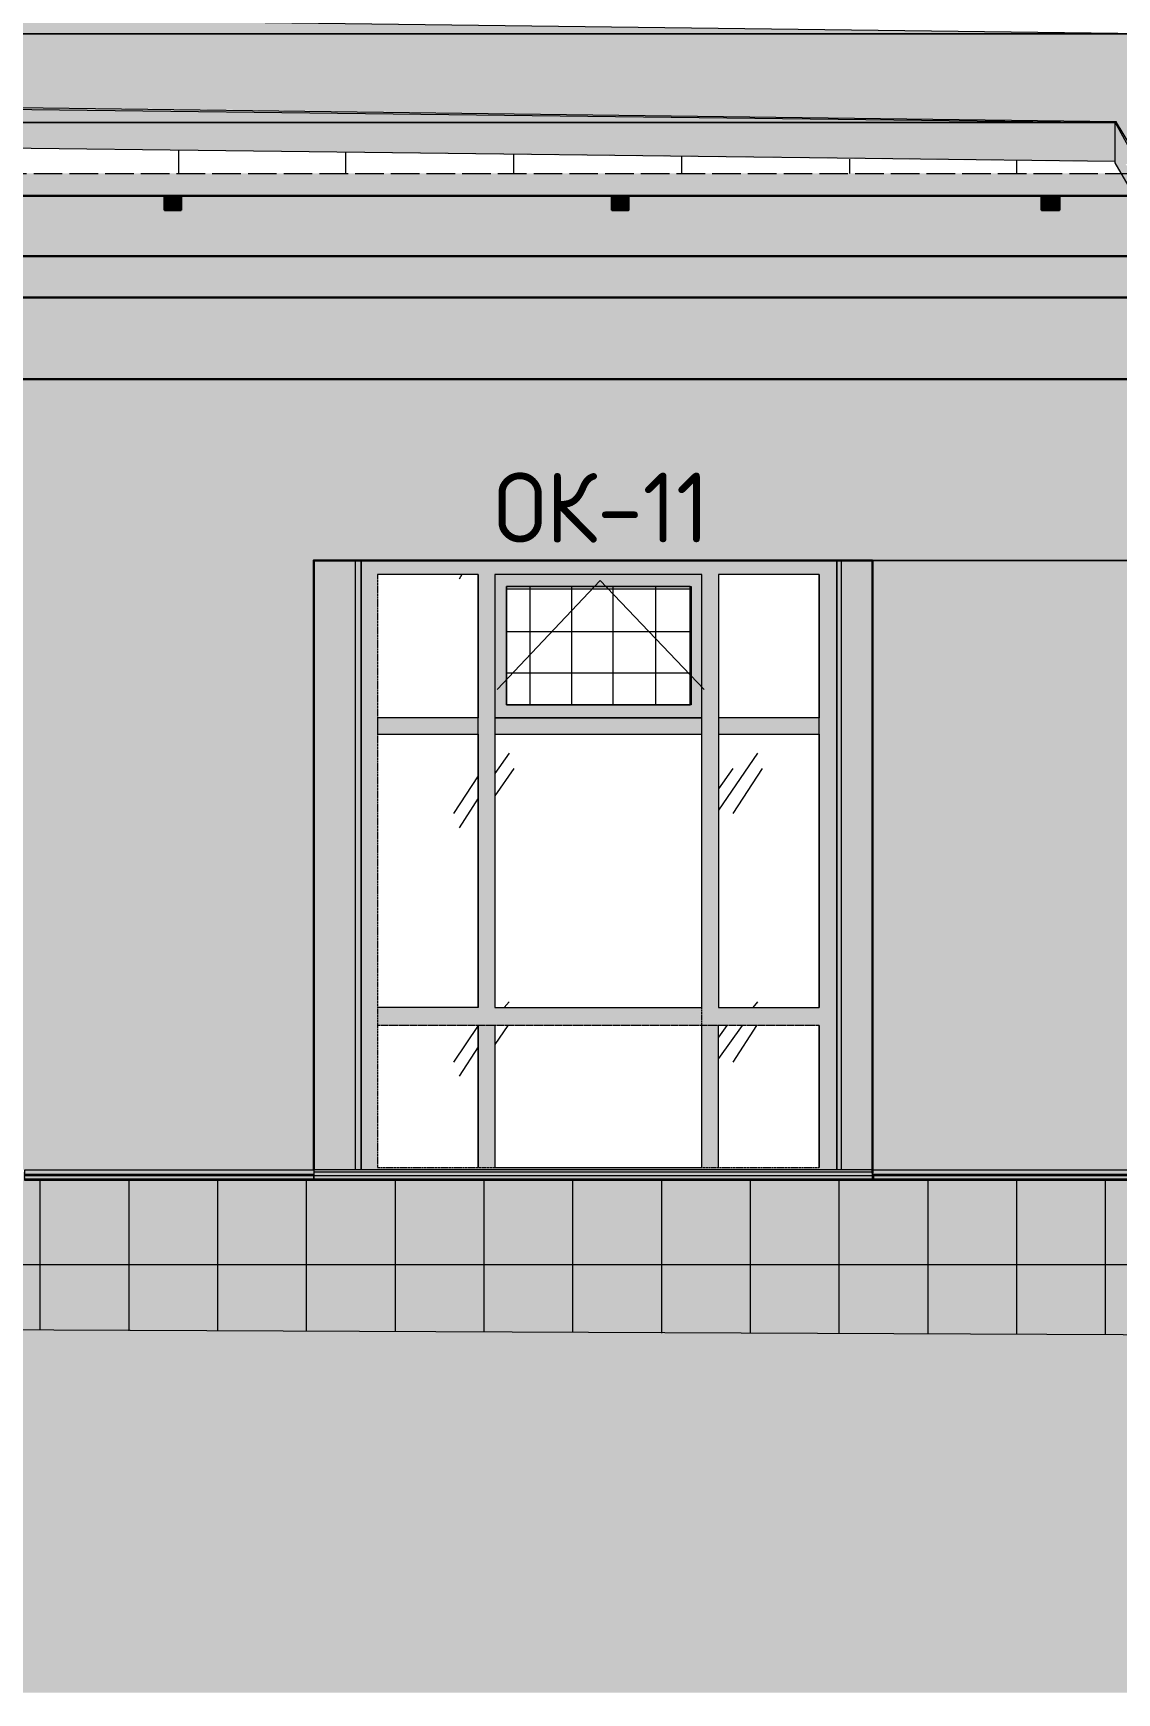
# Model space of a CAD drawing. Header units: millimetres. Extents: x -11345 to 411485, y -9810 to 73012.
# Drawn here: x 317178 to 321053, y -2693 to 3243 of the extents above; entities that cross this region are included whole.
import ezdxf

# ---------------------------------------------------------------- set-up
doc = ezdxf.new("R2010")
doc.units = ezdxf.units.MM
doc.linetypes.add('PDF_IMPORT', pattern=[1, 0.8, -0.2])
for name, color, linetype, true_color in [('PDF _Антураж', 7, 'Continuous', 0xb7c0ca), ('PDF _Крыша', 9, 'Continuous', 0x808080), ('PDF _Ограждение', 7, 'Continuous', 0x7f7f7f), ('PDF _Окна', 7, 'Continuous', 0x383e42), ('PDF _Стены штриховка поверхности', 7, 'Continuous', 0xcacbcc)]:
    doc.layers.add(name, color=color, linetype=linetype, true_color=true_color)
for name, color, linetype in [('PDF _Каркас', 7, 'Continuous'), ('PDF _Крыша штриховка', 7, 'Continuous'), ('PDF _Линии', 7, 'Continuous'), ('PDF _Стены внутренние', 7, 'Continuous'), ('PDF _Стены наружные', 7, 'Continuous'), ('PDF _Текст', 7, 'Continuous'), ('PDF _Узлы', 7, 'Continuous')]:
    doc.layers.add(name, color=color, linetype=linetype)
doc.styles.add('PDF GOST Common', font='GOST_Common.ttf')

msp = doc.modelspace()

# ---------------------------------------------------------------- hatches: boundary and pattern name
at = {"layer": 'PDF _Антураж', "transparency": 33554687}
msp.add_hatch(color=256, dxfattribs=at).paths.add_polyline_path([(298603.49472, 3063.50144), (298734.71891, 3046.56929), (298738.95195, 3063.50144), (298738.95195, 3076.20056), (298726.25284, 3076.20056), (298730.48587, 3093.13271), (298946.37083, 3063.50144), (298942.13779, 3042.33625), (298950.60387, 3042.33625), (298954.83691, 3063.50144), (299132.62452, 3038.10321), (301592.0198, 3008.47194), (301668.21449, 3008.47194), (307865.38263, 2932.27725), (308034.70416, 2928.04422), (308034.70416, 2919.57814), (308085.50062, 2839.15041), (308098.19974, 2830.68433), (308102.43278, 2826.4513), (308115.13189, 2822.21826), (308119.36493, 2822.21826), (308144.76316, 2817.98522), (308174.39443, 2813.75218), (308178.62747, 2813.75218), (308204.0257, 2817.98522), (308208.25874, 2817.98522), (308233.65697, 2822.21826), (308237.89, 2822.21826), (308250.58912, 2826.4513), (308259.0552, 2830.68433), (308267.52127, 2839.15041), (308271.75431, 2839.15041), (308318.31773, 2919.57814), (308318.31773, 2923.81118), (308322.55077, 2923.81118), (308322.55077, 2932.27725), (314604.37968, 3008.47194), (314684.80741, 3008.47194), (317804.55667, 2970.3746), (321047.06405, 2928.04422), (321051.29708, 2928.04422), (321051.29708, 2919.57814), (321055.53012, 2915.3451), (321102.09354, 2839.15041), (321114.79266, 2830.68433), (321114.79266, 2826.4513), (321131.72481, 2822.21826), (321135.95785, 2822.21826), (321161.35608, 2817.98522), (321199.45343, 2813.75218), (321220.61862, 2817.98522), (321224.85166, 2817.98522), (321250.24989, 2822.21826), (321254.48292, 2822.21826), (321267.18204, 2826.4513), (321275.64812, 2830.68433), (321284.11419, 2839.15041), (321330.67761, 2915.3451), (321330.67761, 2928.04422), (321753.98145, 2970.3746), (321758.21449, 2961.90852), (321758.21449, 3300.55159), (321152.89, 3241.28905), (316454.21744, 3300.55159), (314629.77791, 3321.71678), (312830.73661, 3300.55159), (308195.55962, 3241.28905), (308136.29708, 3241.28905), (301697.84576, 3321.71678), (297401.31183, 3372.51324), (297418.24399, 3321.71678), (297447.87525, 3241.28905), (297452.10829, 3224.3569), (297443.64222, 3245.52209), (297447.87525, 3224.3569), (297452.10829, 3220.12386), (297718.78971, 3152.39525), (297752.65402, 3148.16221), (297735.72186, 3152.39525), (297602.38115, 3186.25955), (297752.65402, 3148.16221), (297960.07289, 3118.53094), (298163.25874, 3093.13271), (298167.49177, 3093.13271), (298180.19089, 3118.53094), (298383.37673, 3093.13271), (298493.43573, 3076.20056), (298506.13484, 3076.20056)])
at = {"layer": 'PDF _Антураж', "true_color": 0x7f7f7f, "transparency": 33554687}
h = msp.add_hatch(color=8, dxfattribs=at)
h.paths.add_polyline_path([(321690.48587, 2961.90852), (321330.67761, 2928.04422), (321330.67761, 2923.81118), (321333.32326, 2921.16553), (321284.11419, 2839.15041), (321271.41508, 2830.68433), (321271.41508, 2826.4513), (321250.24989, 2822.21826), (321241.78381, 2817.98522), (321254.48292, 2817.98522), (321258.71596, 2822.21826), (321275.64812, 2826.4513), (321275.64812, 2830.68433), (321288.34723, 2839.15041), (321292.58027, 2839.15041), (321334.48735, 2915.3451), (321334.91065, 2915.3451), (321334.91065, 2916.11474), (321339.14369, 2923.81118), (321339.14369, 2919.57814), (321292.58027, 2839.15041), (321292.58027, 2775.65484), (321296.81331, 2775.65484), (321292.58027, 2762.95572), (321292.58027, 2707.92622), (321288.34723, 2720.62534), (321288.34723, 2746.02357), (321284.11419, 2733.32445), (321284.11419, 2720.62534), (321288.34723, 2707.92622), (321288.34723, 2703.69318), (321279.88115, 2695.22711), (321275.64812, 2695.22711), (321267.18204, 2686.76103), (321275.64812, 2690.99407), (321279.88115, 2690.99407), (321288.34723, 2695.22711), (321292.58027, 2699.46014), (321326.44458, 2758.72268), (321330.67761, 2762.95572), (321334.91065, 2775.65484), (321339.14369, 2784.12091), (321428.0375, 2792.58699), (321758.21449, 2822.21826), (321758.21449, 2961.90852), (321753.98145, 2970.3746)])
h.paths.add_polyline_path([(321093.62747, 2839.15041), (321047.06405, 2919.57814), (321047.06405, 2923.81118)])
h.paths.add_polyline_path([(308271.75431, 2707.92622), (308263.28823, 2707.92622), (308259.0552, 2712.15926), (308254.82216, 2707.92622), (308250.58912, 2707.92622), (308246.35608, 2712.15926), (308246.35608, 2716.3923), (308259.0552, 2754.48964), (308267.52127, 2779.88787), (308284.45343, 2779.88787), (308275.98735, 2767.18876), (308275.98735, 2707.92622), (308271.75431, 2724.85838)], flags=0)
h.paths.add_polyline_path([(308242.12304, 2822.21826), (308259.0552, 2826.4513), (308263.28823, 2830.68433), (308275.98735, 2839.15041), (308259.0552, 2826.4513), (308240.00652, 2820.10174)], flags=0)
h.paths.add_polyline_path([(299263.84871, 3021.17106), (299251.14959, 2923.81118), (299249.03307, 2923.81118), (299251.14959, 2928.04422)], flags=0)
h.paths.add_polyline_path([(299191.88705, 3033.87017), (304900.4536, 2961.57323), (299953.83396, 3021.17106), (299907.27054, 3021.17106)], flags=0)
h.paths.add_polyline_path([(308048.49568, 2891.03927), (308030.47113, 2919.57814), (308030.47113, 2923.81118)], flags=0)
h.paths.add_polyline_path([(308081.26759, 2712.15926), (308085.50062, 2729.09141), (308085.50062, 2741.79053), (308081.26759, 2758.72268), (308081.26759, 2762.95572), (308077.03455, 2767.18876), (308072.80151, 2779.88787), (308089.73366, 2779.88787), (308093.9667, 2754.48964), (308106.66582, 2716.3923), (308098.19974, 2716.3923), (308093.9667, 2720.62534), (308093.9667, 2716.3923), (308089.73366, 2716.3923), (308085.50062, 2712.15926)], flags=0)
h.paths.add_polyline_path([(321110.55962, 2830.68433), (321102.09354, 2839.15041), (321051.29708, 2923.81118), (321051.29708, 2928.04422), (315171.60682, 3000.00587), (314684.80741, 3008.47194), (314206.47407, 3004.23891), (308322.55077, 2932.27725), (308322.55077, 2923.81118), (308809.35018, 2932.27725), (314684.80741, 3004.23891), (308322.55077, 2923.81118), (308318.31773, 2923.81118), (308267.52127, 2839.15041), (308254.82216, 2830.68433), (308254.82216, 2826.4513), (308233.65697, 2822.21826), (308225.19089, 2817.98522), (308233.65697, 2817.98522), (308211.08076, 2815.16319), (308216.72481, 2817.98522), (308199.79266, 2817.98522), (308174.39443, 2813.75218), (308157.46228, 2817.98522), (308140.53012, 2817.98522), (308144.76316, 2813.75218), (308115.13189, 2817.98522), (308093.9667, 2826.4513), (308110.89885, 2822.21826), (308119.36493, 2817.98522), (308132.06405, 2817.98522), (308115.13189, 2822.21826), (308102.43278, 2826.4513), (308093.9667, 2830.68433), (308085.50062, 2839.15041), (308034.70416, 2923.81118), (308034.70416, 2928.04422), (299640.58912, 3033.87017), (299174.9549, 3038.10321), (299158.02275, 3038.10321), (298954.83691, 3063.50144), (298950.60387, 3033.87017), (298950.60387, 3042.33625), (298944.01914, 3042.33625), (298946.37083, 3063.50144), (298747.41803, 3088.89967), (298730.48587, 3093.13271), (298730.48587, 3080.4336), (298726.25284, 3076.20056), (298738.95195, 3076.20056), (298738.95195, 3080.4336), (298743.18499, 3084.66663), (298730.48587, 2987.30675), (298734.71891, 2987.30675), (298912.50652, 2966.14156), (298933.67172, 2961.90852), (298933.67172, 2966.14156), (298937.90475, 2987.30675), (298939.49214, 3001.59326), (298942.13779, 3004.23891), (298946.06847, 3008.16958), (298937.90475, 2961.90852), (299149.55667, 2932.27725), (299179.18794, 2928.04422), (299179.18794, 2932.27725), (299180.2462, 2939.68507), (299179.18794, 2928.04422), (299246.91655, 2919.57814), (299399.30593, 2898.41295), (299399.30593, 2889.94687), (307992.37378, 2784.12091), (308030.47113, 2784.12091), (308030.47113, 2779.88787), (308038.9372, 2767.18876), (308038.9372, 2762.95572), (308060.10239, 2729.09141), (308081.26759, 2699.46014), (308093.9667, 2686.76103), (308098.19974, 2686.76103), (308115.13189, 2682.52799), (308119.36493, 2678.29495), (308136.29708, 2674.06191), (308216.72481, 2674.06191), (308242.12304, 2682.52799), (308254.82216, 2686.76103), (308259.0552, 2686.76103), (308271.75431, 2699.46014), (308275.98735, 2699.46014), (308301.38558, 2741.79053), (308305.61862, 2754.48964), (308314.08469, 2767.18876), (308322.55077, 2779.88787), (308322.55077, 2784.12091), (308424.14369, 2784.12091), (314684.80741, 2864.54864), (314684.80741, 2860.3156), (320920.07289, 2784.12091), (321047.06405, 2784.12091), (321047.06405, 2775.65484), (321055.53012, 2762.95572), (321063.9962, 2750.25661), (321089.39443, 2707.92622), (321093.62747, 2699.46014), (321093.62747, 2707.92622), (321097.86051, 2707.92622), (321097.86051, 2746.02357), (321093.62747, 2750.25661), (321093.62747, 2762.95572), (321085.16139, 2775.65484), (321110.55962, 2775.65484), (321131.72481, 2716.3923), (321135.95785, 2712.15926), (321161.35608, 2674.06191), (321224.85166, 2674.06191), (321250.24989, 2712.15926), (321254.48292, 2716.3923), (321275.64812, 2775.65484), (321292.58027, 2775.65484), (321288.34723, 2813.75218), (321288.34723, 2839.15041), (321275.64812, 2826.4513), (321254.48292, 2817.98522), (321224.85166, 2813.75218), (321233.31773, 2817.98522), (321224.85166, 2817.98522), (321190.98735, 2813.75218), (321165.58912, 2817.98522), (321152.89, 2817.98522), (321161.35608, 2813.75218), (321131.72481, 2817.98522), (321110.55962, 2826.4513), (321123.25874, 2822.21826), (321135.95785, 2817.98522), (321148.65697, 2817.98522), (321131.72481, 2822.21826), (321119.0257, 2826.4513)], flags=0)
h.paths.add_polyline_path([(298692.38853, 3046.56929), (298692.38853, 3021.17106), (298726.25284, 3016.93802), (298730.48587, 3016.93802), (298734.71891, 3021.17106), (298734.71891, 3042.33625)])
at = {"layer": 'PDF _Каркас', "true_color": 0x7f7f7f, "transparency": 33554559}
for points in [[(317707.19679, 2661.3628), (317647.93425, 2661.3628), (317647.93425, 2610.56634), (317707.19679, 2610.56634)], [(319307.28528, 2661.3628), (319248.02275, 2661.3628), (319248.02275, 2610.56634), (319307.28528, 2610.56634)], [(320848.11124, 2661.3628), (320784.61567, 2661.3628), (320784.61567, 2610.56634), (320848.11124, 2610.56634)]]:
    msp.add_hatch(color=8, dxfattribs=at).paths.add_polyline_path(points)
at = {"layer": 'PDF _Крыша', "transparency": 33554559}
msp.add_hatch(color=256, dxfattribs=at).paths.add_polyline_path([(321072.46228, 2741.79053), (308301.38558, 2741.79053), (308275.98735, 2703.69318), (308271.75431, 2699.46014), (308271.75431, 2695.22711), (308259.0552, 2661.3628), (321110.55962, 2661.3628), (321097.86051, 2695.22711), (321093.62747, 2699.46014), (321093.62747, 2703.69318)])
at = {"layer": 'PDF _Ограждение', "true_color": 0x373f43, "transparency": 33554559}
h = msp.add_hatch(color=149, dxfattribs=at)
h.paths.add_polyline_path([(308225.19089, -860.52511), (321144.42393, -860.52511), (321144.42393, -843.59295), (320183.52422, -843.59295), (321140.19089, -839.35991), (321140.19089, -822.42776), (320179.29118, -822.42776), (320179.29118, -830.89384), (318181.29708, -830.89384), (318181.29708, -822.42776), (317148.43573, -822.42776), (317148.43573, -830.89384), (315150.44163, -830.89384), (315150.44163, -822.42776), (314130.27938, -822.42776), (314130.27938, -843.59295), (314126.04635, -835.12688), (314126.04635, -830.89384), (312132.28528, -830.89384), (312132.28528, -835.12688), (312128.05225, -835.12688), (312128.05225, -822.42776), (311069.79266, -822.42776), (311069.79266, -835.12688), (311065.55962, -830.89384), (309067.56552, -830.89384), (309067.56552, -822.42776), (308225.19089, -822.42776), (308225.19089, -843.59295), (308220.95785, -843.59295), (308225.19089, -856.29207), (308220.95785, -856.29207)])
h.paths.add_polyline_path([(315150.44163, -852.05903), (315150.44163, -856.29207), (314164.14369, -856.29207)], flags=0)
h.paths.add_polyline_path([(317152.66877, -843.59295), (317152.66877, -856.29207), (317148.43573, -843.59295)], flags=0)
at = {"layer": 'PDF _Ограждение', "transparency": 33554559}
msp.add_hatch(color=256, dxfattribs=at).paths.add_polyline_path([(320179.29118, -822.42776), (318181.29708, -822.42776), (318181.29708, -830.89384), (320179.29118, -830.89384)])
at = {"layer": 'PDF _Окна', "transparency": 33554687}
h = msp.add_hatch(color=256, dxfattribs=at)
h.paths.add_polyline_path([(318769.68941, -813.96168), (318409.88115, -813.96168), (318409.88115, -305.99708), (318769.68941, -305.99708)])
h.paths.add_polyline_path([(318828.95195, -813.96168), (318828.95195, -305.99708), (319569.73366, -305.99708), (319569.73366, -813.96168)], flags=0)
h.paths.add_polyline_path([(318329.45343, -822.42776), (320069.23219, -822.42776), (320069.23219, 1357.58699), (318329.45343, 1357.58699)], flags=0)
h.paths.add_polyline_path([(319988.80446, 735.33035), (319988.80446, -242.50151), (319628.9962, -242.50151), (319628.9962, 735.33035)], flags=0)
h.paths.add_polyline_path([(319569.73366, -242.50151), (318828.95195, -242.50151), (318828.95195, 735.33035), (319569.73366, 735.33035)], flags=0)
h.paths.add_polyline_path([(319988.80446, 794.59289), (319628.9962, 794.59289), (319628.9962, 1306.79053), (319988.80446, 1306.79053)], flags=0)
h.paths.add_polyline_path([(319569.73366, 1306.79053), (319569.73366, 794.59289), (318828.95195, 794.59289), (318828.95195, 1306.79053)], flags=0)
h.paths.add_polyline_path([(319628.9962, -813.96168), (319628.9962, -305.99708), (319988.80446, -305.99708), (319988.80446, -813.96168)], flags=0)
h.paths.add_polyline_path([(318409.88115, 1306.79053), (318769.68941, 1306.79053), (318769.68941, 794.59289), (318409.88115, 794.59289)], flags=0)
h.paths.add_polyline_path([(318409.88115, -242.50151), (318409.88115, 735.33035), (318769.68941, 735.33035), (318769.68941, -242.50151)], flags=0)
at = {"layer": 'PDF _Стены штриховка поверхности', "transparency": 33554687}
msp.add_hatch(color=256, dxfattribs=at).paths.add_polyline_path([(309067.56552, 1357.58699), (309071.79856, -822.42776), (309198.78971, -822.42776), (309198.78971, 1357.58699), (310951.26759, 1357.58699), (310938.56847, 1353.35395), (310938.56847, -822.42776), (311065.55962, -822.42776), (311065.55962, -830.89384), (311069.79266, -835.12688), (311069.79266, -822.42776), (312128.05225, -822.42776), (312128.05225, 1357.58699), (312132.28528, 1357.58699), (312132.28528, -822.42776), (312280.44163, -822.42776), (312280.44163, 1357.58699), (314130.27938, 1357.58699), (314020.22039, 1353.35395), (314020.22039, -822.42776), (314126.04635, -822.42776), (314126.04635, -830.89384), (314130.27938, -839.35991), (314130.27938, -822.42776), (315319.76316, -822.42776), (315319.76316, 1357.58699), (317148.43573, 1357.58699), (317059.54192, 1353.35395), (317059.54192, -822.42776), (318329.45343, -822.42776), (318329.45343, 1357.58699), (320179.29118, 1357.58699), (320069.23219, 1353.35395), (320069.23219, -822.42776), (321140.19089, -822.42776), (321140.19089, 2542.83773), (321144.42393, 2542.83773), (321144.42393, 2589.40115), (321140.19089, 2593.63419), (321135.95785, 2610.56634), (321110.55962, 2661.3628), (320848.11124, 2661.3628), (320848.11124, 2610.56634), (320784.61567, 2610.56634), (320784.61567, 2661.3628), (319307.28528, 2661.3628), (319307.28528, 2610.56634), (319248.02275, 2610.56634), (319248.02275, 2661.3628), (317707.19679, 2661.3628), (317707.19679, 2610.56634), (317647.93425, 2610.56634), (317647.93425, 2661.3628), (316166.37083, 2661.3628), (316166.37083, 2610.56634), (316107.10829, 2610.56634), (316107.10829, 2661.3628), (314629.77791, 2661.3628), (314629.77791, 2610.56634), (314570.51537, 2610.56634), (314570.51537, 2661.3628), (313067.78676, 2661.3628), (313067.78676, 2610.56634), (313004.29118, 2610.56634), (313004.29118, 2661.3628), (311514.26169, 2661.3628), (311514.26169, 2610.56634), (311454.99915, 2610.56634), (311454.99915, 2661.3628), (309977.66877, 2661.3628), (309977.66877, 2610.56634), (309914.17319, 2610.56634), (309914.17319, 2661.3628), (308483.40623, 2661.3628), (308483.40623, 2610.56634), (308424.14369, 2610.56634), (308424.14369, 2661.3628), (308259.0552, 2661.3628), (308233.65697, 2610.56634), (308225.19089, 2593.63419), (308225.19089, 2542.83773), (308229.42393, 2542.83773), (308229.42393, 2297.3215), (308225.19089, 2297.3215), (308225.19089, -822.42776), (309067.56552, -822.42776)])
at = {"layer": 'PDF _Стены штриховка поверхности', "true_color": 0x3a3a3a, "transparency": 33554687}
msp.add_hatch(color=250, dxfattribs=at).paths.add_polyline_path([(321656.62157, -860.52511), (321237.55077, -860.52511), (321237.55077, -957.88499), (321241.78381, -957.88499), (321237.55077, -983.28322), (321241.78381, -1169.53691), (321233.31773, -1194.93514), (321224.85166, -1203.40121), (321216.38558, -1211.86729), (321199.45343, -1216.10033), (321190.98735, -1220.33337), (321182.52127, -1216.10033), (321178.28823, -1216.10033), (321165.58912, -1211.86729), (321157.12304, -1203.40121), (321148.65697, -1194.93514), (321140.19089, -1182.23602), (321140.19089, -860.52511), (308225.19089, -860.52511), (308225.19089, -1063.71095), (308220.95785, -1072.17702), (308212.49177, -1080.6431), (308199.79266, -1089.10918), (308191.32658, -1093.34221), (308178.62747, -1097.57525), (308161.69531, -1093.34221), (308153.22924, -1089.10918), (308140.53012, -1080.6431), (308132.06405, -1072.17702), (308127.83101, -1059.47791), (308127.83101, -919.78764), (308123.59797, -860.52511), (300203.58322, -860.52511), (300203.58322, -995.98233), (300317.87525, -995.98233), (300317.87525, -1321.92629), (321622.75726, -1415.05313), (321643.92245, -1415.05313), (321643.92245, -1144.13868), (321656.62157, -1144.13868)])
at = {"layer": 'PDF _Узлы', "true_color": 0x414345, "transparency": 33554687}
h = msp.add_hatch(color=250, dxfattribs=at)
h.paths.add_polyline_path([(319569.73366, 794.59289), (319569.73366, 1306.79053), (318828.95195, 1306.79053), (318828.95195, 794.59289)])
h.paths.add_polyline_path([(319531.63632, 841.15631), (318871.28233, 841.15631), (318871.28233, 1264.46014), (319531.63632, 1264.46014)], flags=0)
at = {"layer": 'PDF _Узлы', "true_color": 0xffffff, "transparency": 33554687}
msp.add_hatch(color=7, dxfattribs=at).paths.add_polyline_path([(321622.75726, -1415.05313), (300317.87525, -1321.92629), (300317.87525, -1707.13278), (298916.73956, -1707.13278), (298916.73956, -1774.86139), (289929.99915, -1889.15342), (289929.99915, -1939.94988), (289477.06405, -1939.94988), (289477.06405, -2693.43071), (325254.70416, -2693.43071), (325254.70416, -1558.97643), (323205.9136, -1453.15047), (321622.75726, -1453.15047)])

# ---------------------------------------------------------------- linework, layer by layer
at = {"layer": 'PDF _Антураж', "color": 7, "lineweight": 18}
for points in [[(321334.91065, 2919.57814), (321334.91065, 2923.81118), (321758.21449, 2961.90852), (321758.21449, 3300.55159), (321152.89, 3241.28905), (314672.10829, 3321.71678), (308165.92835, 3241.28905), (297401.31183, 3372.51324), (297452.10829, 3224.3569), (297752.65402, 3148.16221)], [(308275.98735, 2779.88787), (308275.98735, 2839.15041), (308322.55077, 2923.81118), (314684.80741, 3004.23891), (314684.80741, 3008.47194), (321051.29708, 2928.04422)], [(321047.06405, 2784.12091), (314684.80741, 2860.3156), (314684.80741, 3000.00587), (321051.29708, 2923.81118)], [(321047.06405, 2923.81118), (321093.62747, 2839.15041), (321093.62747, 2775.65484)], [(321093.62747, 2699.46014), (321047.06405, 2779.88787), (321047.06405, 2923.81118), (321051.29708, 2923.81118), (321102.09354, 2839.15041)]]:
    msp.add_lwpolyline(points, dxfattribs=at)
at = {"layer": 'PDF _Антураж', "lineweight": 0}
msp.add_lwpolyline([(321758.21449, 3241.28905), (308195.55962, 3241.28905), (321758.21449, 3241.28905)], dxfattribs=at)
at = {"layer": 'PDF _Антураж', "color": 8, "lineweight": 0, "true_color": 0x7f7f7f}
msp.add_lwpolyline([(321051.29708, 2923.81118), (314684.80741, 2923.81118), (321051.29708, 2923.81118)], dxfattribs=at)
msp.add_lwpolyline([(321051.29708, 2923.81118), (314684.80741, 2923.81118), (321051.29708, 2923.81118)], dxfattribs=at)
at = {"layer": 'PDF _Антураж', "color": 7, "lineweight": 18}
msp.add_lwpolyline([(321051.29708, 2923.81118), (321051.29708, 2928.04422), (321051.29708, 2919.57814), (321051.29708, 2923.81118), (321051.29708, 2919.57814)], close=True, dxfattribs=at)
at = {"layer": 'PDF _Крыша', "color": 7, "linetype": 'PDF_IMPORT', "lineweight": 9, "ltscale": 127.715274}
msp.add_lwpolyline([(298916.73956, 2741.79053), (321758.21449, 2741.79053)], dxfattribs=at)
at = {"layer": 'PDF _Крыша штриховка', "lineweight": 9}
for points in [[(317698.73071, 2741.79053), (317698.73071, 2826.4513)], [(318295.58912, 2741.79053), (318295.58912, 2817.98522)], [(318896.68056, 2741.79053), (318896.68056, 2809.51914)], [(319497.77201, 2741.79053), (319497.77201, 2801.05307)], [(320098.86346, 2741.79053), (320098.86346, 2792.58699)], [(320695.72186, 2741.79053), (320695.72186, 2788.35395)]]:
    msp.add_lwpolyline(points, dxfattribs=at)
at = {"layer": 'PDF _Линии', "lineweight": 30, "ltscale": 128.51958}
msp.add_lwpolyline([(321758.21449, 2661.3628), (298916.73956, 2661.3628)], dxfattribs=at)
at = {"layer": 'PDF _Линии', "lineweight": 30}
for points in [[(317647.93425, 2661.3628), (317647.93425, 2610.56634), (317707.19679, 2610.56634), (317707.19679, 2661.3628)], [(319248.02275, 2661.3628), (319248.02275, 2610.56634), (319307.28528, 2610.56634), (319307.28528, 2661.3628)], [(320784.61567, 2661.3628), (320784.61567, 2610.56634), (320848.11124, 2610.56634), (320848.11124, 2661.3628)], [(320179.29118, -835.12688), (320179.29118, 1357.58699), (318181.29708, 1357.58699), (318181.29708, -822.42776), (318181.29708, 1357.58699)]]:
    msp.add_lwpolyline(points, dxfattribs=at)
at = {"layer": 'PDF _Линии', "lineweight": 30, "ltscale": 129.154558}
for points in [[(321593.12599, 2445.47784), (298916.73956, 2445.47784)], [(298916.73956, 2297.3215), (321593.12599, 2297.3215), (321593.12599, 925.81708)], [(298916.73956, 2005.24186), (321491.53307, 2005.24186)]]:
    msp.add_lwpolyline(points, dxfattribs=at)
at = {"layer": 'PDF _Линии', "lineweight": 9}
for points in [[(318828.95195, 1306.79053), (318828.95195, 794.59289), (319569.73366, 794.59289), (319569.73366, 1306.79053)], [(319527.40328, 1264.46014), (318871.28233, 1264.46014), (318871.28233, 841.15631), (319527.40328, 841.15631)], [(318871.28233, 841.15631), (318871.28233, 1264.46014), (319531.63632, 1264.46014), (319531.63632, 841.15631)]]:
    msp.add_lwpolyline(points, close=True, dxfattribs=at)
at = {"layer": 'PDF _Линии', "lineweight": 9, "ltscale": 1.945885}
msp.add_lwpolyline([(319578.19974, 896.18581), (319205.69236, 1285.62534), (318837.41803, 896.18581)], dxfattribs=at)
at = {"layer": 'PDF _Линии', "lineweight": 9}
msp.add_lwpolyline([(325254.70416, -1558.97643), (323227.07879, -1453.15047), (321622.75726, -1453.15047), (321622.75726, -1415.05313), (300317.87525, -1321.92629)], dxfattribs=at)
at = {"layer": 'PDF _Ограждение', "color": 7, "lineweight": 9}
for points in [[(320179.29118, -822.42776), (318181.29708, -822.42776), (318181.29708, -839.35991), (318181.29708, -843.59295), (318181.29708, -856.29207), (318181.29708, -860.52511), (317148.43573, -860.52511), (317148.43573, -856.29207), (317148.43573, -843.59295), (317148.43573, -839.35991), (317148.43573, -822.42776), (318181.29708, -822.42776)], [(320179.29118, -830.89384), (318181.29708, -830.89384)], [(321144.42393, -860.52511), (320179.29118, -860.52511), (320179.29118, -856.29207), (320179.29118, -843.59295), (320179.29118, -839.35991), (320179.29118, -822.42776), (321140.19089, -822.42776)], [(320183.52422, -839.35991), (320183.52422, -843.59295), (320183.52422, -856.29207), (320183.52422, -860.52511), (318181.29708, -860.52511), (318181.29708, -856.29207), (318181.29708, -843.59295), (318181.29708, -839.35991), (317148.43573, -839.35991)], [(320183.52422, -843.59295), (318181.29708, -843.59295), (317148.43573, -843.59295)], [(317148.43573, -856.29207), (318181.29708, -856.29207), (317148.43573, -856.29207)], [(318181.29708, -856.29207), (320183.52422, -856.29207), (318181.29708, -856.29207)], [(321140.19089, -839.35991), (320179.29118, -839.35991)], [(321144.42393, -843.59295), (320179.29118, -843.59295)]]:
    msp.add_lwpolyline(points, dxfattribs=at)
at = {"layer": 'PDF _Ограждение', "color": 149, "lineweight": 0, "true_color": 0x373f43}
for points in [[(318181.29708, -856.29207), (318181.29708, -856.29207), (318181.29708, -856.29207)], [(318181.29708, -856.29207), (318181.29708, -856.29207), (318181.29708, -856.29207)], [(320183.52422, -856.29207), (318181.29708, -856.29207), (320183.52422, -856.29207)]]:
    msp.add_lwpolyline(points, dxfattribs=at)
at = {"layer": 'PDF _Ограждение', "color": 7, "lineweight": 9}
msp.add_lwpolyline([(320179.29118, -856.29207), (321144.42393, -856.29207)], close=True, dxfattribs=at)
at = {"layer": 'PDF _Окна', "color": 7, "lineweight": 9}
for points in [[(318329.45343, 1357.58699), (318329.45343, -822.42776)], [(318769.68941, 1306.79053), (318409.88115, 1306.79053)], [(318710.42688, 1306.79053), (318701.9608, 1289.85838)], [(319569.73366, 794.59289), (319569.73366, 1306.79053), (318828.95195, 1306.79053), (318828.95195, 794.59289)], [(319988.80446, 1306.79053), (319988.80446, 794.59289), (319988.80446, 1306.79053), (319628.9962, 1306.79053), (319628.9962, -242.50151), (319988.80446, -242.50151)], [(320069.23219, -822.42776), (320069.23219, 1357.58699)], [(318409.88115, 794.59289), (318409.88115, 794.59289)], [(318828.95195, 794.59289), (318828.95195, 794.59289)], [(319628.9962, 794.59289), (319628.9962, 794.59289)], [(318409.88115, 735.33035), (318409.88115, 735.33035)], [(318828.95195, 735.33035), (318828.95195, -242.50151), (319569.73366, -242.50151), (319569.73366, 735.33035)], [(318828.95195, 735.33035), (318828.95195, 735.33035)], [(319628.9962, 735.33035), (319628.9962, 735.33035)], [(318879.74841, 667.60174), (318828.95195, 595.64009)], [(319768.68646, 667.60174), (319628.9962, 464.4159)], [(318896.68056, 612.57224), (318828.95195, 515.21236)], [(319679.79266, 612.57224), (319628.9962, 540.61059)], [(319785.61862, 612.57224), (319679.79266, 451.71678)], [(318769.68941, 587.17401), (318680.79561, 451.71678)], [(318769.68941, 506.74628), (318701.9608, 400.92032)], [(318879.74841, -221.33632), (318862.81626, -242.50151)], [(319768.68646, -221.33632), (319751.75431, -242.50151)], [(318769.68941, -242.50151), (318409.88115, -242.50151)], [(318769.68941, -305.99708), (318769.68941, -813.96168), (318769.68941, -305.99708), (318680.79561, -437.22127)], [(318875.51537, -305.99708), (318828.95195, -373.7257)], [(318828.95195, -305.99708), (318828.95195, -813.96168), (319569.73366, -813.96168), (319569.73366, -305.99708)], [(319713.65697, -305.99708), (319628.9962, -424.52216)], [(319658.62747, -305.99708), (319628.9962, -348.32747)], [(319628.9962, -813.96168), (319628.9962, -305.99708)], [(319764.45343, -305.99708), (319679.79266, -437.22127)], [(318769.68941, -382.19177), (318701.9608, -488.01773)]]:
    msp.add_lwpolyline(points, dxfattribs=at)
for points in [[(318350.61862, 1357.58699), (318350.61862, -822.42776)], [(318769.68941, 1306.79053), (318769.68941, 794.59289)], [(320052.30003, -822.42776), (320052.30003, 1357.58699)], [(318769.68941, 735.33035), (318769.68941, 794.59289), (318409.88115, 794.59289), (318409.88115, 735.33035)], [(319569.73366, 735.33035), (319569.73366, 794.59289), (318828.95195, 794.59289), (318828.95195, 735.33035)], [(319988.80446, 735.33035), (319988.80446, 794.59289), (319628.9962, 794.59289), (319628.9962, 735.33035)], [(318769.68941, 735.33035), (318769.68941, -242.50151)], [(319988.80446, 735.33035), (319988.80446, -242.50151)], [(319988.80446, -305.99708), (319988.80446, -813.96168)]]:
    msp.add_lwpolyline(points, close=True, dxfattribs=at)
at = {"layer": 'PDF _Окна', "color": 7, "linetype": 'PDF_IMPORT', "lineweight": 9, "ltscale": 9.778664}
for points in [[(318409.88115, 1306.79053), (318409.88115, -813.96168), (319988.80446, -813.96168)], [(319569.73366, -813.96168), (319569.73366, 1306.79053)]]:
    msp.add_lwpolyline(points, dxfattribs=at)
at = {"layer": 'PDF _Окна', "lineweight": 0}
for points in [[(318769.68941, -242.50151), (318769.68941, -242.50151), (318769.68941, -242.50151)], [(319988.80446, -242.50151), (319988.80446, -242.50151), (319988.80446, -242.50151)]]:
    msp.add_lwpolyline(points, close=True, dxfattribs=at)
at = {"layer": 'PDF _Окна', "color": 7, "linetype": 'PDF_IMPORT', "lineweight": 9, "ltscale": 7.408079}
msp.add_lwpolyline([(319988.80446, -305.99708), (318409.88115, -305.99708)], dxfattribs=at)
at = {"layer": 'PDF _Стены внутренние', "color": 33, "true_color": 0xdf8d79, "transparency": 33554559}
for points in [[(318181.29708, 1357.58699), (318181.29708, -733.53396), (318181.29708, -733.53396)], [(318181.29708, -733.53396), (318181.29708, -733.53396), (318181.29708, 1357.58699)], [(318181.29708, -733.53396), (318181.29708, -822.42776), (318181.29708, -822.42776)], [(318181.29708, -822.42776), (318181.29708, -822.42776), (318181.29708, -733.53396)]]:
    msp.add_solid(points, dxfattribs=at)
at = {"layer": 'PDF _Стены наружные', "lineweight": 18}
msp.add_lwpolyline([(320179.29118, 1357.58699), (320179.29118, -835.12688), (320179.29118, 1357.58699), (320179.29118, -839.35991)], dxfattribs=at)
at = {"layer": 'PDF _Стены штриховка поверхности', "lineweight": 0}
msp.add_lwpolyline([(321140.19089, 1357.58699), (318181.29708, 1357.58699), (321140.19089, 1357.58699)], dxfattribs=at)
at = {"layer": 'PDF _Стены штриховка поверхности', "color": 7, "lineweight": 9}
for points in [[(317203.46523, -1393.88794), (317203.46523, -860.52511)], [(317520.9431, -1398.12098), (317520.9431, -860.52511)], [(317838.42098, -1398.12098), (317838.42098, -860.52511)], [(318155.89885, -1398.12098), (318155.89885, -860.52511)], [(318473.37673, -1402.35401), (318473.37673, -860.52511)], [(318790.85461, -1402.35401), (318790.85461, -860.52511)], [(319108.33248, -1402.35401), (319108.33248, -860.52511)], [(319425.81036, -1406.58705), (319425.81036, -860.52511)], [(319743.28823, -1406.58705), (319743.28823, -860.52511)], [(320060.76611, -1406.58705), (320060.76611, -860.52511)], [(320378.24399, -1410.82009), (320378.24399, -860.52511)], [(320695.72186, -1410.82009), (320695.72186, -860.52511)], [(321013.19974, -1410.82009), (321013.19974, -860.52511)], [(300317.87525, -1161.07083), (321140.19089, -1161.07083)]]:
    msp.add_lwpolyline(points, dxfattribs=at)
at = {"layer": 'PDF _Узлы', "color": 251, "lineweight": 9, "true_color": 0x494949}
for points in [[(318871.28233, 1255.99407), (319527.40328, 1255.99407)], [(318955.9431, 841.15631), (318955.9431, 1264.46014)], [(319104.09944, 841.15631), (319104.09944, 1264.46014)], [(319252.25579, 841.15631), (319252.25579, 1264.46014)], [(319404.64517, 841.15631), (319404.64517, 1264.46014)], [(318871.28233, 1103.60469), (319527.40328, 1103.60469)], [(318871.28233, 955.44835), (319527.40328, 955.44835)]]:
    msp.add_lwpolyline(points, dxfattribs=at)

# ---------------------------------------------------------------- texts
at = {"layer": 'PDF _Текст', "insert": (318826.07753, 1546.12622), "char_height": 250.014254, "attachment_point": 4, "style": 'PDF GOST Common'}
msp.add_mtext('ОК-11', dxfattribs=at)

doc.saveas('drawing.dxf')
